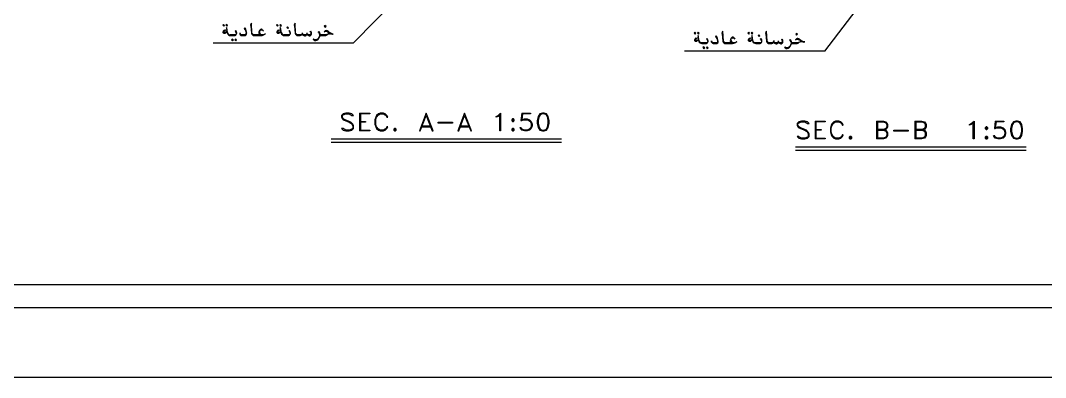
# Model space of a CAD drawing. Header units: millimetres. Extents: x -23396 to 106750, y 116 to 66281.
# Drawn here: x 85925 to 96970, y 33901 to 37752 of the extents above; entities that cross this region are included whole.
import ezdxf

# ---------------------------------------------------------------- set-up
doc = ezdxf.new("R2010")
doc.units = ezdxf.units.MM

# ---------------------------------------------------------------- blocks, each defined once
blk = doc.blocks.new('u14 shaft')
at = {"color": 0}
for p, q in [((-8144.866, -1023.935), (-7006.066, 138.17)), ((-2232.5, -1123.865), (-1343.6, 38.17)), ((-9772.566, -788.965), (-9781.016, -799.515)), ((-9781.016, -799.515), (-9768.316, -812.27)), ((-9764.116, -805.845), (-9776.816, -795.315)), ((-9772.566, -888.465), (-9774.666, -879.985)), ((-9759.866, -801.65), (-9772.566, -788.965)), ((-9768.316, -892.665), (-9772.566, -888.465)), ((-9768.316, -812.27), (-9759.866, -801.65)), ((-9745.066, -894.8), (-9768.316, -892.665)), ((-9766.216, -899.015), (-9747.166, -899.015)), ((-9730.216, -856.7), (-9761.966, -865.185)), ((-9759.866, -865.185), (-9730.216, -856.7)), ((-9747.166, -888.465), (-9759.866, -888.465)), ((-9730.216, -788.965), (-9740.816, -799.515)), ((-9740.816, -799.515), (-9728.116, -812.27)), ((-9723.866, -805.845), (-9736.566, -795.315)), ((-9728.116, -835.55), (-9732.366, -829.15)), ((-9732.366, -829.15), (-9723.866, -901.15)), ((-9719.666, -801.65), (-9730.216, -788.965)), ((-9728.116, -812.27), (-9719.666, -801.65)), ((-9721.766, -888.465), (-9728.116, -835.55)), ((-9620.166, -867.25), (-9626.516, -875.715)), ((-9622.266, -871.515), (-9613.816, -879.985)), ((-9613.816, -879.985), (-9609.566, -892.665)), ((-9503.766, -831.28), (-9512.216, -841.885)), ((-9505.866, -837.615), (-9491.066, -869.38)), ((-9425.416, -780.5), (-9433.916, -795.315)), ((-9433.916, -795.315), (-9427.566, -807.98)), ((-9425.416, -803.785), (-9427.566, -786.83)), ((-9427.566, -807.98), (-9421.216, -901.15)), ((-9421.216, -776.23), (-9425.416, -780.5)), ((-9416.966, -903.285), (-9425.416, -803.785)), ((-9414.866, -901.15), (-9421.216, -776.23)), ((-9097.366, -788.965), (-9107.916, -799.515)), ((-9107.916, -799.515), (-9095.216, -812.27)), ((-9091.016, -805.845), (-9101.566, -795.315)), ((-9099.466, -888.465), (-9099.466, -879.985)), ((-9093.116, -892.665), (-9099.466, -888.465)), ((-9084.666, -801.65), (-9097.366, -788.965)), ((-9095.216, -812.27), (-9084.666, -801.65)), ((-9069.816, -894.8), (-9093.116, -892.665)), ((-9093.116, -899.015), (-9071.966, -899.015)), ((-9057.116, -856.7), (-9086.766, -865.185)), ((-9086.766, -865.185), (-9057.116, -856.7)), ((-9074.066, -888.465), (-9084.666, -888.465)), ((-9057.116, -788.965), (-9065.616, -799.515)), ((-9065.616, -799.515), (-9055.016, -812.27)), ((-9048.666, -805.845), (-9061.366, -795.315)), ((-9055.016, -835.55), (-9059.266, -829.15)), ((-9059.266, -829.15), (-9048.666, -901.15)), ((-9044.416, -801.65), (-9057.116, -788.965)), ((-9055.016, -812.27), (-9044.416, -801.65)), ((-9046.566, -888.465), (-9055.016, -835.55)), ((-8968.216, -818.6), (-8978.816, -829.15)), ((-8978.816, -829.15), (-8966.116, -839.75)), ((-8961.866, -835.55), (-8974.566, -822.8)), ((-8957.666, -831.28), (-8968.216, -818.6)), ((-8966.116, -839.75), (-8957.666, -831.28)), ((-8944.966, -867.25), (-8951.316, -875.715)), ((-8947.066, -871.515), (-8940.716, -879.985)), ((-8940.716, -879.985), (-8934.366, -892.665)), ((-8877.216, -780.5), (-8885.666, -795.315)), ((-8885.666, -795.315), (-8879.316, -807.98)), ((-8877.216, -803.785), (-8879.316, -786.83)), ((-8879.316, -807.98), (-8872.966, -901.15)), ((-8872.966, -776.23), (-8877.216, -780.5)), ((-8868.766, -903.285), (-8877.216, -803.785)), ((-8866.616, -901.15), (-8872.966, -776.23)), ((-8678.266, -875.715), (-8686.716, -884.2)), ((-8578.766, -879.985), (-8585.116, -890.53)), ((-8498.316, -803.785), (-8506.816, -812.27)), ((-8506.816, -812.27), (-8494.116, -824.93)), ((-8489.866, -820.665), (-8502.566, -807.98)), ((-8485.616, -814.33), (-8498.316, -803.785)), ((-8494.116, -824.93), (-8485.616, -814.33)), ((-3860.25, -888.965), (-3868.7, -899.515)), ((-3868.7, -899.515), (-3858.1, -912.27)), ((-3851.75, -905.845), (-3864.45, -895.315)), ((-3847.55, -901.65), (-3860.25, -888.965)), ((-3820, -888.965), (-3828.5, -899.515)), ((-3828.5, -899.515), (-3815.8, -912.27)), ((-3811.55, -905.845), (-3824.25, -895.315)), ((-3807.3, -901.65), (-3820, -888.965)), ((-3515.2, -880.5), (-3521.55, -895.315)), ((-3521.55, -895.315), (-3517.35, -907.98)), ((-3508.85, -876.23), (-3515.2, -880.5)), ((-3513.1, -903.785), (-3515.2, -886.83)), ((-3502.5, -1001.15), (-3508.85, -876.23)), ((-3185, -888.965), (-3195.6, -899.515)), ((-3195.6, -899.515), (-3182.9, -912.27)), ((-3178.65, -905.845), (-3191.35, -895.315)), ((-3174.45, -901.65), (-3185, -888.965)), ((-3144.8, -888.965), (-3155.4, -899.515)), ((-3155.4, -899.515), (-3142.7, -912.27)), ((-3138.45, -905.845), (-3149.05, -895.315)), ((-3132.1, -901.65), (-3144.8, -888.965)), ((-2967, -880.5), (-2973.35, -895.315)), ((-2973.35, -895.315), (-2969.1, -907.98)), ((-2960.65, -876.23), (-2967, -880.5)), ((-2964.9, -903.785), (-2967, -886.83)), ((-2954.3, -1001.15), (-2960.65, -876.23)), ((-8144.866, -1023.935), (-9901.666, -1023.935)), ((-9704.816, -920.165), (-9715.416, -909.615)), ((-9690.016, -924.435), (-9704.816, -920.165)), ((-9677.316, -924.435), (-9690.016, -924.435)), ((-9624.416, -920.165), (-9687.916, -920.165)), ((-9628.616, -924.435), (-9683.666, -924.435)), ((-9683.666, -930.765), (-9670.966, -930.765)), ((-9677.316, -930.765), (-9639.216, -930.765)), ((-9660.366, -973.08), (-9668.866, -981.55)), ((-9668.866, -981.55), (-9658.266, -994.3)), ((-9651.916, -987.9), (-9664.616, -977.35)), ((-9647.666, -983.68), (-9660.366, -973.08)), ((-9658.266, -994.3), (-9647.666, -983.68)), ((-9622.266, -922.3), (-9628.616, -924.435)), ((-9620.166, -973.08), (-9628.616, -981.55)), ((-9628.616, -981.55), (-9615.916, -994.3)), ((-9611.716, -987.9), (-9624.416, -977.35)), ((-9607.466, -983.68), (-9620.166, -973.08)), ((-9615.916, -994.3), (-9607.466, -983.68)), ((-9499.516, -920.165), (-9550.316, -920.165)), ((-9503.766, -924.435), (-9541.866, -924.435)), ((-9541.866, -930.765), (-9507.966, -930.765)), ((-9315.366, -920.165), (-9391.566, -920.165)), ((-9292.066, -924.435), (-9385.216, -924.435)), ((-9385.216, -930.765), (-9372.516, -930.765)), ((-9378.866, -930.765), (-9302.666, -930.765)), ((-9029.616, -920.165), (-9040.216, -909.615)), ((-9014.816, -924.435), (-9029.616, -920.165)), ((-8949.166, -920.165), (-9014.816, -920.165)), ((-9002.116, -924.435), (-9014.816, -924.435)), ((-8955.516, -924.435), (-9008.466, -924.435)), ((-9008.466, -930.765), (-8995.766, -930.765)), ((-9002.116, -930.765), (-8964.016, -930.765)), ((-8947.066, -922.3), (-8955.516, -924.435)), ((-8798.916, -920.165), (-8843.366, -920.165)), ((-8803.116, -924.435), (-8837.016, -924.435)), ((-8837.016, -930.765), (-8824.316, -930.765)), ((-8830.666, -930.765), (-8809.466, -930.765)), ((-8508.916, -920.165), (-8561.816, -920.165)), ((-8498.316, -924.435), (-8555.466, -924.435)), ((-8549.116, -930.765), (-8511.016, -930.765)), ((-8434.816, -903.285), (-8498.316, -924.435)), ((-8400.966, -911.68), (-8426.366, -905.35)), ((-8403.066, -918.1), (-8394.616, -907.48)), ((-3860.25, -988.465), (-3862.35, -979.985)), ((-3856, -992.665), (-3860.25, -988.465)), ((-3858.1, -912.27), (-3847.55, -901.65)), ((-3832.7, -994.8), (-3856, -992.665)), ((-3856, -999.015), (-3834.85, -999.015)), ((-3820, -956.7), (-3849.65, -965.185)), ((-3849.65, -965.185), (-3820, -956.7)), ((-3836.95, -988.465), (-3847.55, -988.465)), ((-3815.8, -935.55), (-3822.15, -929.15)), ((-3822.15, -929.15), (-3811.55, -1001.15)), ((-3815.8, -912.27), (-3807.3, -901.65)), ((-3809.45, -988.465), (-3815.8, -935.55)), ((-3792.5, -1020.165), (-3803.1, -1009.615)), ((-3777.7, -1024.435), (-3792.5, -1020.165)), ((-3712.05, -1020.165), (-3777.7, -1020.165)), ((-3765, -1024.435), (-3777.7, -1024.435)), ((-3716.3, -1024.435), (-3771.35, -1024.435)), ((-3709.95, -1022.3), (-3716.3, -1024.435)), ((-3707.85, -967.25), (-3714.2, -975.715)), ((-3709.95, -971.515), (-3703.6, -979.985)), ((-3703.6, -979.985), (-3697.25, -992.665)), ((-3589.3, -1020.165), (-3638, -1020.165)), ((-3591.4, -1024.435), (-3629.5, -1024.435)), ((-3591.4, -931.28), (-3599.9, -941.885)), ((-3595.65, -937.615), (-3578.7, -969.38)), ((-3517.35, -907.98), (-3508.85, -1001.15)), ((-3506.75, -1003.285), (-3513.1, -903.785)), ((-3403.05, -1020.165), (-3479.25, -1020.165)), ((-3379.75, -1024.435), (-3472.9, -1024.435)), ((-3187.15, -988.465), (-3187.15, -979.985)), ((-3182.9, -992.665), (-3187.15, -988.465)), ((-3182.9, -912.27), (-3174.45, -901.65)), ((-3157.5, -994.8), (-3182.9, -992.665)), ((-3180.8, -999.015), (-3159.6, -999.015)), ((-3144.8, -956.7), (-3176.55, -965.185)), ((-3174.45, -965.185), (-3144.8, -956.7)), ((-3161.75, -988.465), (-3174.45, -988.465)), ((-3142.7, -935.55), (-3146.9, -929.15)), ((-3146.9, -929.15), (-3138.45, -1001.15)), ((-3142.7, -912.27), (-3132.1, -901.65)), ((-3134.2, -988.465), (-3142.7, -935.55)), ((-3119.4, -1020.165), (-3130, -1009.615)), ((-3104.6, -1024.435), (-3119.4, -1020.165)), ((-3089.75, -1024.435), (-3104.6, -1024.435)), ((-3038.95, -1020.165), (-3102.45, -1020.165)), ((-3043.2, -1024.435), (-3096.1, -1024.435)), ((-3058, -918.6), (-3066.5, -929.15)), ((-3066.5, -929.15), (-3053.8, -939.75)), ((-3049.55, -935.55), (-3062.25, -922.8)), ((-3045.3, -931.28), (-3058, -918.6)), ((-3053.8, -939.75), (-3045.3, -931.28)), ((-3034.75, -1022.3), (-3043.2, -1024.435)), ((-3032.6, -967.25), (-3041.1, -975.715)), ((-3034.75, -971.515), (-3028.4, -979.985)), ((-3028.4, -979.985), (-3024.15, -992.665)), ((-2969.1, -907.98), (-2960.65, -1001.15)), ((-2958.55, -1003.285), (-2964.9, -903.785)), ((-2888.7, -1020.165), (-2931, -1020.165)), ((-2890.8, -1024.435), (-2924.65, -1024.435)), ((-2765.9, -975.715), (-2774.4, -984.2)), ((-2666.45, -979.985), (-2672.8, -990.53)), ((-2596.6, -1020.165), (-2649.5, -1020.165)), ((-2586, -1024.435), (-2645.25, -1024.435)), ((-2586, -903.785), (-2594.45, -912.27)), ((-2594.45, -912.27), (-2583.9, -924.93)), ((-2577.55, -920.665), (-2590.25, -907.98)), ((-2573.3, -914.33), (-2586, -903.785)), ((-2522.5, -1003.285), (-2586, -1024.435)), ((-2583.9, -924.93), (-2573.3, -914.33)), ((-2488.65, -1011.68), (-2514.05, -1005.35)), ((-2490.75, -1018.1), (-2484.4, -1007.48)), ((-2232.5, -1123.935), (-3989.35, -1123.935)), ((-3771.35, -1030.765), (-3758.65, -1030.765)), ((-3765, -1030.765), (-3726.9, -1030.765)), ((-3748.05, -1073.08), (-3758.65, -1081.55)), ((-3758.65, -1081.55), (-3745.95, -1094.3)), ((-3741.7, -1087.9), (-3752.3, -1077.35)), ((-3735.35, -1083.68), (-3748.05, -1073.08)), ((-3745.95, -1094.3), (-3735.35, -1083.68)), ((-3707.85, -1073.08), (-3716.3, -1081.55)), ((-3716.3, -1081.55), (-3705.7, -1094.3)), ((-3699.35, -1087.9), (-3712.05, -1077.35)), ((-3695.15, -1083.68), (-3707.85, -1073.08)), ((-3705.7, -1094.3), (-3695.15, -1083.68)), ((-3629.5, -1030.765), (-3595.65, -1030.765)), ((-3472.9, -1030.765), (-3462.3, -1030.765)), ((-3466.55, -1030.765), (-3390.35, -1030.765)), ((-3096.1, -1030.765), (-3085.55, -1030.765)), ((-3089.75, -1030.765), (-3051.65, -1030.765)), ((-2924.65, -1030.765), (-2914.1, -1030.765)), ((-2918.3, -1030.765), (-2897.15, -1030.765)), ((-2638.9, -1030.765), (-2598.7, -1030.765)), ((-8269.716, -1912.9), (-8290.916, -1934.05)), ((-8280.316, -1934.05), (-8269.716, -1923.52)), ((-8235.866, -1902.28), (-8269.716, -1912.9)), ((-8269.716, -1923.52), (-8235.866, -1912.9)), ((-8193.516, -1902.28), (-8235.866, -1902.28)), ((-8235.866, -1912.9), (-8193.516, -1912.9)), ((-8161.766, -1912.9), (-8193.516, -1902.28)), ((-8193.516, -1912.9), (-8172.366, -1923.52)), ((-8172.366, -1923.52), (-8161.766, -1934.05)), ((-8140.616, -1934.05), (-8161.766, -1912.9)), ((-8064.416, -1902.28), (-8064.416, -2126.7)), ((-8064.416, -1902.28), (-7937.416, -1902.28)), ((-8053.816, -1912.9), (-8053.816, -2116.1)), ((-7937.416, -1912.9), (-8053.816, -1912.9)), ((-7937.416, -1902.28), (-7937.416, -1912.9)), ((-7829.466, -1912.9), (-7850.616, -1934.05)), ((-7850.616, -1955.195), (-7829.466, -1923.52)), ((-7808.316, -1902.28), (-7829.466, -1912.9)), ((-7829.466, -1923.52), (-7808.316, -1912.9)), ((-7765.966, -1902.28), (-7808.316, -1902.28)), ((-7808.316, -1912.9), (-7765.966, -1912.9)), ((-7744.816, -1912.9), (-7765.966, -1902.28)), ((-7765.966, -1912.9), (-7744.816, -1923.52)), ((-7721.516, -1934.05), (-7744.816, -1912.9)), ((-7744.816, -1923.52), (-7732.116, -1934.05)), ((-7230.466, -1902.28), (-7315.116, -2126.7)), ((-7143.666, -2126.7), (-7230.466, -1902.28)), ((-6747.866, -1902.28), (-6832.516, -2126.7)), ((-6661.066, -2126.7), (-6747.866, -1902.28)), ((-6328.766, -1934.05), (-6297.016, -1902.28)), ((-6307.566, -1923.52), (-6328.766, -1944.665)), ((-6307.566, -2126.7), (-6307.566, -1923.52)), ((-6297.016, -1902.28), (-6297.016, -2126.7)), ((-6030.316, -1902.28), (-6040.866, -1997.585)), ((-6030.316, -1902.28), (-5922.366, -1902.28)), ((-6019.716, -1912.9), (-6030.316, -1986.965)), ((-5922.366, -1912.9), (-6019.716, -1912.9)), ((-5922.366, -1902.28), (-5922.366, -1912.9)), ((-5803.816, -1912.9), (-5824.966, -1944.665)), ((-5793.216, -1912.9), (-5814.416, -1944.665)), ((-5772.066, -1902.28), (-5803.816, -1912.9)), ((-5772.066, -1912.9), (-5803.816, -1923.52)), ((-5750.916, -1902.28), (-5772.066, -1902.28)), ((-5750.916, -1912.9), (-5772.066, -1912.9)), ((-5719.166, -1912.9), (-5750.916, -1902.28)), ((-5719.166, -1923.52), (-5750.916, -1912.9)), ((-5708.566, -1944.665), (-5729.716, -1912.9)), ((-5697.966, -1944.665), (-5719.166, -1912.9)), ((-8290.916, -1934.05), (-8290.916, -1955.195)), ((-8290.916, -1955.195), (-8280.316, -1976.435)), ((-8280.316, -1955.195), (-8280.316, -1934.05)), ((-8269.716, -1976.435), (-8280.316, -1955.195)), ((-8280.316, -1976.435), (-8269.716, -1986.965)), ((-8246.466, -1986.965), (-8269.716, -1976.435)), ((-8269.716, -1986.965), (-8246.466, -1997.585)), ((-8193.516, -2008.115), (-8246.466, -1986.965)), ((-8246.466, -1997.585), (-8193.516, -2018.73)), ((-8172.366, -2018.73), (-8193.516, -2008.115)), ((-8193.516, -2018.73), (-8172.366, -2029.35)), ((-8151.216, -2042.015), (-8172.366, -2018.73)), ((-8172.366, -2029.35), (-8161.766, -2042.015)), ((-8161.766, -1934.05), (-8140.616, -1934.05)), ((-8161.766, -2042.015), (-8151.216, -2063.18)), ((-8140.616, -2063.18), (-8151.216, -2042.015)), ((-8053.816, -2008.115), (-7990.316, -2008.115)), ((-7990.316, -2018.73), (-8053.816, -2018.73)), ((-7990.316, -2008.115), (-7990.316, -2018.73)), ((-7861.216, -1955.195), (-7871.816, -1986.965)), ((-7871.816, -1986.965), (-7871.816, -2042.015)), ((-7871.816, -2042.015), (-7861.216, -2073.785)), ((-7850.616, -1934.05), (-7861.216, -1955.195)), ((-7861.216, -1986.965), (-7850.616, -1955.195)), ((-7861.216, -2042.015), (-7861.216, -1986.965)), ((-7850.616, -2073.785), (-7861.216, -2042.015)), ((-7732.116, -1934.05), (-7721.516, -1955.195)), ((-7710.916, -1955.195), (-7721.516, -1934.05)), ((-7721.516, -1955.195), (-7710.916, -1955.195)), ((-7304.516, -2126.7), (-7230.466, -1934.05)), ((-7230.466, -1934.05), (-7154.266, -2126.7)), ((-7080.166, -2029.35), (-7080.166, -2018.73)), ((-7080.166, -2018.73), (-6898.116, -2018.73)), ((-6898.116, -2029.35), (-7080.166, -2029.35)), ((-6898.116, -2018.73), (-6898.116, -2029.35)), ((-6821.916, -2126.7), (-6747.866, -1934.05)), ((-6747.866, -1934.05), (-6671.666, -2126.7)), ((-6349.916, -1944.665), (-6328.766, -1934.05)), ((-6328.766, -1944.665), (-6349.916, -1955.195)), ((-6349.916, -1955.195), (-6349.916, -1944.665)), ((-6146.716, -1976.435), (-6157.316, -1986.965)), ((-6157.316, -1986.965), (-6157.316, -1997.585)), ((-6157.316, -1997.585), (-6146.716, -2008.115)), ((-6136.116, -1976.435), (-6146.716, -1976.435)), ((-6146.716, -1986.965), (-6146.716, -1997.585)), ((-6136.116, -1986.965), (-6146.716, -1986.965)), ((-6146.716, -1997.585), (-6136.116, -1997.585)), ((-6146.716, -2008.115), (-6136.116, -2008.115)), ((-6125.566, -1986.965), (-6136.116, -1976.435)), ((-6136.116, -1997.585), (-6136.116, -1986.965)), ((-6136.116, -2008.115), (-6125.566, -1997.585)), ((-6125.566, -1997.585), (-6125.566, -1986.965)), ((-6040.866, -1997.585), (-6030.316, -1997.585)), ((-6030.316, -1986.965), (-5996.416, -1976.435)), ((-6030.316, -1997.585), (-6009.116, -1986.965)), ((-6009.116, -1986.965), (-5964.666, -1986.965)), ((-5996.416, -1976.435), (-5964.666, -1976.435)), ((-5964.666, -1976.435), (-5932.916, -1986.965)), ((-5964.666, -1986.965), (-5932.916, -1997.585)), ((-5954.116, -1986.965), (-5922.366, -2008.115)), ((-5932.916, -1986.965), (-5911.766, -2008.115)), ((-5932.916, -1997.585), (-5911.766, -2029.35)), ((-5922.366, -2008.115), (-5911.766, -2042.015)), ((-5911.766, -2008.115), (-5901.166, -2042.015)), ((-5911.766, -2042.015), (-5911.766, -2063.18)), ((-5901.166, -2042.015), (-5901.166, -2063.18)), ((-5824.966, -1944.665), (-5837.666, -1997.585)), ((-5837.666, -1997.585), (-5837.666, -2029.35)), ((-5837.666, -2029.35), (-5824.966, -2084.33)), ((-5814.416, -1944.665), (-5824.966, -1997.585)), ((-5824.966, -1997.585), (-5824.966, -2029.35)), ((-5824.966, -2029.35), (-5814.416, -2084.33)), ((-5697.966, -1997.585), (-5708.566, -1944.665)), ((-5708.566, -2084.33), (-5697.966, -2029.35)), ((-5687.416, -1997.585), (-5697.966, -1944.665)), ((-5697.966, -2029.35), (-5697.966, -1997.585)), ((-5697.966, -2084.33), (-5687.416, -2029.35)), ((-5687.416, -2029.35), (-5687.416, -1997.585)), ((-2556.792, -2012.9), (-2577.942, -2034.05)), ((-2577.942, -2034.05), (-2577.942, -2055.195)), ((-2577.942, -2055.195), (-2567.392, -2076.435)), ((-2567.392, -2034.05), (-2556.792, -2023.52)), ((-2567.392, -2055.195), (-2567.392, -2034.05)), ((-2556.792, -2076.435), (-2567.392, -2055.195)), ((-2525.042, -2002.28), (-2556.792, -2012.9)), ((-2556.792, -2023.52), (-2525.042, -2012.9)), ((-2482.692, -2002.28), (-2525.042, -2002.28)), ((-2525.042, -2012.9), (-2482.692, -2012.9)), ((-2448.842, -2012.9), (-2482.692, -2002.28)), ((-2482.692, -2012.9), (-2459.442, -2023.52)), ((-2459.442, -2023.52), (-2448.842, -2034.05)), ((-2427.692, -2034.05), (-2448.842, -2012.9)), ((-2448.842, -2034.05), (-2427.692, -2034.05)), ((-2353.592, -2002.28), (-2353.592, -2226.7)), ((-2353.592, -2002.28), (-2224.492, -2002.28)), ((-2342.992, -2012.9), (-2342.992, -2216.1)), ((-2224.492, -2012.9), (-2342.992, -2012.9)), ((-2224.492, -2002.28), (-2224.492, -2012.9)), ((-2150.392, -2055.195), (-2160.992, -2086.965)), ((-2139.792, -2034.05), (-2150.392, -2055.195)), ((-2150.392, -2086.965), (-2139.792, -2055.195)), ((-2116.542, -2012.9), (-2139.792, -2034.05)), ((-2139.792, -2055.195), (-2116.542, -2023.52)), ((-2095.342, -2002.28), (-2116.542, -2012.9)), ((-2116.542, -2023.52), (-2095.342, -2012.9)), ((-2053.042, -2002.28), (-2095.342, -2002.28)), ((-2095.342, -2012.9), (-2053.042, -2012.9)), ((-2031.842, -2012.9), (-2053.042, -2002.28)), ((-2053.042, -2012.9), (-2031.842, -2023.52)), ((-2010.692, -2034.05), (-2031.842, -2012.9)), ((-2031.842, -2023.52), (-2021.292, -2034.05)), ((-2021.292, -2034.05), (-2010.692, -2055.195)), ((-2000.092, -2055.195), (-2010.692, -2034.05)), ((-2010.692, -2055.195), (-2000.092, -2055.195)), ((-1580.992, -2002.35), (-1496.342, -2002.35)), ((-1580.842, -2002.28), (-1580.842, -2226.7)), ((-1570.592, -2012.9), (-1570.592, -2216.1)), ((-1570.442, -2012.9), (-1496.542, -2012.9)), ((-1496.542, -2012.9), (-1464.792, -2023.52)), ((-1496.342, -2002.35), (-1464.592, -2012.9)), ((-1464.792, -2023.52), (-1454.192, -2044.665)), ((-1464.592, -2012.9), (-1454.192, -2023.52)), ((-1454.192, -2023.52), (-1443.442, -2044.665)), ((-1454.192, -2044.665), (-1454.192, -2076.435)), ((-1443.442, -2044.665), (-1443.442, -2076.435)), ((-1100.542, -2002.28), (-1100.542, -2226.7)), ((-1100.342, -2002.28), (-1013.592, -2002.28)), ((-1089.792, -2012.9), (-1089.792, -2216.1)), ((-1089.792, -2012.9), (-1013.742, -2012.9)), ((-1013.742, -2012.9), (-981.992, -2023.445)), ((-1013.592, -2002.28), (-981.842, -2012.9)), ((-981.992, -2023.445), (-971.392, -2044.665)), ((-981.842, -2012.9), (-971.392, -2023.52)), ((-971.392, -2023.52), (-960.642, -2044.665)), ((-971.392, -2044.665), (-971.392, -2076.365)), ((-960.642, -2044.665), (-960.642, -2076.435)), ((-414.892, -2044.665), (-393.742, -2034.05)), ((-393.742, -2044.665), (-414.892, -2055.265)), ((-414.892, -2055.265), (-414.892, -2044.665)), ((-393.742, -2034.05), (-359.892, -2002.28)), ((-370.292, -2023.52), (-393.742, -2044.665)), ((-370.292, -2226.7), (-370.292, -2023.52)), ((-359.892, -2002.28), (-359.892, -2226.7)), ((-92.992, -2002.28), (-103.592, -2097.585)), ((-92.992, -2002.28), (14.958, -2002.28)), ((-82.392, -2012.9), (-92.992, -2086.965)), ((14.958, -2012.9), (-82.392, -2012.9)), ((14.958, -2002.28), (14.958, -2012.9)), ((110.208, -2044.665), (99.608, -2097.585)), ((133.508, -2012.9), (110.208, -2044.665)), ((120.958, -2044.665), (110.208, -2097.585)), ((144.258, -2012.9), (120.958, -2044.665)), ((165.258, -2002.28), (133.508, -2012.9)), ((165.058, -2012.9), (133.508, -2023.52)), ((186.408, -2012.9), (165.058, -2012.9)), ((186.558, -2002.28), (165.258, -2002.28)), ((217.958, -2023.52), (186.408, -2012.9)), ((218.308, -2012.9), (186.558, -2002.28)), ((228.908, -2044.665), (207.558, -2012.9)), ((239.508, -2044.665), (218.308, -2012.9)), ((239.308, -2097.585), (228.908, -2044.665)), ((250.058, -2097.585), (239.508, -2044.665)), ((-8290.916, -2094.93), (-8269.716, -2116.1)), ((-8269.716, -2094.93), (-8290.916, -2094.93)), ((-8257.016, -2105.55), (-8269.716, -2094.93)), ((-8269.716, -2116.1), (-8235.866, -2126.7)), ((-8235.866, -2116.1), (-8257.016, -2105.55)), ((-8193.516, -2116.1), (-8235.866, -2116.1)), ((-8235.866, -2126.7), (-8193.516, -2126.7)), ((-8161.766, -2105.55), (-8193.516, -2116.1)), ((-8193.516, -2126.7), (-8161.766, -2116.1)), ((-8161.766, -2116.1), (-8140.616, -2094.93)), ((-8151.216, -2094.93), (-8161.766, -2105.55)), ((-8151.216, -2063.18), (-8151.216, -2094.93)), ((-8140.616, -2094.93), (-8140.616, -2063.18)), ((-7937.416, -2126.7), (-8064.416, -2126.7)), ((-8053.816, -2116.1), (-7937.416, -2116.1)), ((-7937.416, -2116.1), (-7937.416, -2126.7)), ((-7861.216, -2073.785), (-7850.616, -2094.93)), ((-7829.466, -2105.55), (-7850.616, -2073.785)), ((-7850.616, -2094.93), (-7829.466, -2116.1)), ((-7808.316, -2116.1), (-7829.466, -2105.55)), ((-7829.466, -2116.1), (-7808.316, -2126.7)), ((-7765.966, -2116.1), (-7808.316, -2116.1)), ((-7808.316, -2126.7), (-7765.966, -2126.7)), ((-7744.816, -2105.55), (-7765.966, -2116.1)), ((-7765.966, -2126.7), (-7744.816, -2116.1)), ((-7732.116, -2094.93), (-7744.816, -2105.55)), ((-7744.816, -2116.1), (-7721.516, -2094.93)), ((-7721.516, -2073.785), (-7732.116, -2094.93)), ((-7710.916, -2073.785), (-7721.516, -2073.785)), ((-7721.516, -2094.93), (-7710.916, -2073.785)), ((-7626.266, -2094.93), (-7636.866, -2105.55)), ((-7636.866, -2105.55), (-7636.866, -2116.1)), ((-7636.866, -2116.1), (-7626.266, -2126.7)), ((-7615.666, -2094.93), (-7626.266, -2094.93)), ((-7626.266, -2105.55), (-7626.266, -2116.1)), ((-7615.666, -2105.55), (-7626.266, -2105.55)), ((-7626.266, -2116.1), (-7615.666, -2116.1)), ((-7626.266, -2126.7), (-7615.666, -2126.7)), ((-7605.116, -2105.55), (-7615.666, -2094.93)), ((-7615.666, -2116.1), (-7615.666, -2105.55)), ((-7615.666, -2126.7), (-7605.116, -2116.1)), ((-7605.116, -2116.1), (-7605.116, -2105.55)), ((-7315.116, -2126.7), (-7304.516, -2126.7)), ((-7293.966, -2073.785), (-7164.816, -2073.785)), ((-7283.366, -2063.18), (-7175.416, -2063.18)), ((-7154.266, -2126.7), (-7143.666, -2126.7)), ((-6832.516, -2126.7), (-6821.916, -2126.7)), ((-6811.366, -2073.785), (-6682.216, -2073.785)), ((-6800.766, -2063.18), (-6692.816, -2063.18)), ((-6671.666, -2126.7), (-6661.066, -2126.7)), ((-6297.016, -2126.7), (-6307.566, -2126.7)), ((-6146.716, -2094.93), (-6157.316, -2105.55)), ((-6157.316, -2105.55), (-6157.316, -2116.1)), ((-6157.316, -2116.1), (-6146.716, -2126.7)), ((-6136.116, -2094.93), (-6146.716, -2094.93)), ((-6146.716, -2105.55), (-6146.716, -2116.1)), ((-6136.116, -2105.55), (-6146.716, -2105.55)), ((-6146.716, -2116.1), (-6136.116, -2116.1)), ((-6146.716, -2126.7), (-6136.116, -2126.7)), ((-6125.566, -2105.55), (-6136.116, -2094.93)), ((-6136.116, -2116.1), (-6136.116, -2105.55)), ((-6136.116, -2126.7), (-6125.566, -2116.1)), ((-6125.566, -2116.1), (-6125.566, -2105.55)), ((-6040.866, -2105.55), (-6051.466, -2084.33)), ((-6051.466, -2084.33), (-6040.866, -2084.33)), ((-6030.316, -2105.55), (-6040.866, -2084.33)), ((-6009.116, -2116.1), (-6040.866, -2094.93)), ((-6030.316, -2116.1), (-6040.866, -2105.55)), ((-5996.416, -2116.1), (-6030.316, -2105.55)), ((-5996.416, -2126.7), (-6030.316, -2116.1)), ((-5964.666, -2116.1), (-5996.416, -2116.1)), ((-5964.666, -2126.7), (-5996.416, -2126.7)), ((-5932.916, -2105.55), (-5964.666, -2116.1)), ((-5932.916, -2116.1), (-5964.666, -2126.7)), ((-5922.366, -2094.93), (-5954.116, -2116.1)), ((-5911.766, -2073.785), (-5932.916, -2105.55)), ((-5911.766, -2094.93), (-5932.916, -2116.1)), ((-5911.766, -2063.18), (-5922.366, -2094.93)), ((-5901.166, -2063.18), (-5911.766, -2094.93)), ((-5824.966, -2084.33), (-5803.816, -2116.1)), ((-5814.416, -2084.33), (-5793.216, -2116.1)), ((-5803.816, -2105.55), (-5772.066, -2116.1)), ((-5803.816, -2116.1), (-5772.066, -2126.7)), ((-5772.066, -2116.1), (-5750.916, -2116.1)), ((-5772.066, -2126.7), (-5750.916, -2126.7)), ((-5750.916, -2116.1), (-5719.166, -2105.55)), ((-5750.916, -2126.7), (-5719.166, -2116.1)), ((-5729.716, -2116.1), (-5708.566, -2084.33)), ((-5719.166, -2116.1), (-5697.966, -2084.33)), ((-2567.392, -2076.435), (-2556.792, -2086.965)), ((-2535.642, -2086.965), (-2556.792, -2076.435)), ((-2556.792, -2086.965), (-2535.642, -2097.585)), ((-2482.692, -2108.115), (-2535.642, -2086.965)), ((-2535.642, -2097.585), (-2482.692, -2118.73)), ((-2459.442, -2118.73), (-2482.692, -2108.115)), ((-2482.692, -2118.73), (-2459.442, -2129.35)), ((-2438.242, -2142.015), (-2459.442, -2118.73)), ((-2459.442, -2129.35), (-2448.842, -2142.015)), ((-2448.842, -2142.015), (-2438.242, -2163.18)), ((-2427.692, -2163.18), (-2438.242, -2142.015)), ((-2438.242, -2163.18), (-2438.242, -2194.93)), ((-2427.692, -2194.93), (-2427.692, -2163.18)), ((-2342.992, -2108.115), (-2277.392, -2108.115)), ((-2277.392, -2118.73), (-2342.992, -2118.73)), ((-2277.392, -2108.115), (-2277.392, -2118.73)), ((-2160.992, -2086.965), (-2160.992, -2142.015)), ((-2160.992, -2142.015), (-2150.392, -2173.785)), ((-2150.392, -2142.015), (-2150.392, -2086.965)), ((-2139.792, -2173.785), (-2150.392, -2142.015)), ((-2150.392, -2173.785), (-2139.792, -2194.93)), ((-2116.542, -2205.55), (-2139.792, -2173.785)), ((-2010.692, -2173.785), (-2021.292, -2194.93)), ((-2000.092, -2173.785), (-2010.692, -2173.785)), ((-2010.692, -2194.93), (-2000.092, -2173.785)), ((-1496.542, -2108.185), (-1570.442, -2108.185)), ((-1570.442, -2118.73), (-1496.542, -2118.73)), ((-1464.792, -2097.585), (-1496.542, -2108.185)), ((-1496.542, -2118.73), (-1464.792, -2129.35)), ((-1464.592, -2108.115), (-1496.342, -2118.73)), ((-1496.342, -2108.115), (-1464.592, -2118.73)), ((-1454.192, -2076.435), (-1464.792, -2097.585)), ((-1464.792, -2129.35), (-1454.192, -2152.635)), ((-1454.192, -2184.33), (-1464.792, -2205.55)), ((-1454.192, -2097.585), (-1464.592, -2108.115)), ((-1464.592, -2118.73), (-1454.192, -2129.35)), ((-1443.442, -2076.435), (-1454.192, -2097.585)), ((-1454.192, -2129.35), (-1443.442, -2152.635)), ((-1454.192, -2152.635), (-1454.192, -2184.33)), ((-1443.442, -2184.33), (-1454.192, -2205.55)), ((-1443.442, -2152.635), (-1443.442, -2184.33)), ((-1367.392, -2129.35), (-1367.392, -2118.73)), ((-1367.392, -2118.73), (-1185.192, -2118.73)), ((-1185.192, -2129.35), (-1367.392, -2129.35)), ((-1185.192, -2118.73), (-1185.192, -2129.35)), ((-1013.742, -2108.115), (-1089.792, -2108.115)), ((-1089.792, -2118.73), (-1013.742, -2118.73)), ((-981.992, -2097.585), (-1013.742, -2108.115)), ((-1013.742, -2118.73), (-981.992, -2129.28)), ((-981.842, -2108.115), (-1013.592, -2118.73)), ((-1013.592, -2108.115), (-981.842, -2118.73)), ((-971.392, -2076.365), (-981.992, -2097.585)), ((-981.992, -2129.28), (-971.392, -2152.565)), ((-971.392, -2184.33), (-981.992, -2205.48)), ((-971.392, -2097.585), (-981.842, -2108.115)), ((-981.842, -2118.73), (-971.392, -2129.35)), ((-960.642, -2076.435), (-971.392, -2097.585)), ((-971.392, -2129.35), (-960.642, -2152.565)), ((-971.392, -2152.565), (-971.392, -2184.33)), ((-960.642, -2184.33), (-971.392, -2205.48)), ((-960.642, -2152.565), (-960.642, -2184.33)), ((-209.242, -2076.435), (-222.092, -2086.965)), ((-222.092, -2086.965), (-222.092, -2097.585)), ((-222.092, -2097.585), (-209.242, -2108.115)), ((-209.392, -2086.965), (-209.392, -2097.585)), ((-198.842, -2086.965), (-209.392, -2086.965)), ((-209.392, -2097.585), (-198.842, -2097.585)), ((-198.642, -2076.435), (-209.242, -2076.435)), ((-209.242, -2108.115), (-198.642, -2108.115)), ((-198.842, -2097.585), (-198.842, -2086.965)), ((-188.242, -2086.965), (-198.642, -2076.435)), ((-198.642, -2108.115), (-188.242, -2097.585)), ((-188.242, -2097.585), (-188.242, -2086.965)), ((-103.592, -2205.55), (-114.342, -2184.33)), ((-114.342, -2184.33), (-103.592, -2184.33)), ((-103.592, -2097.585), (-93.192, -2097.585)), ((-93.192, -2205.55), (-103.592, -2184.4)), ((-93.192, -2097.585), (-71.842, -2086.965)), ((-92.992, -2086.965), (-61.242, -2076.435)), ((-71.842, -2086.965), (-27.542, -2086.965)), ((-61.242, -2076.435), (-27.392, -2076.435)), ((-27.542, -2086.965), (4.208, -2097.585)), ((-27.392, -2076.435), (4.358, -2086.965)), ((-16.992, -2086.965), (14.758, -2108.115)), ((4.208, -2097.585), (25.558, -2129.35)), ((25.558, -2173.785), (4.208, -2205.55)), ((4.358, -2086.965), (25.558, -2108.185)), ((14.758, -2108.115), (25.558, -2142.015)), ((25.558, -2163.18), (14.758, -2194.93)), ((25.558, -2108.185), (36.108, -2142.015)), ((25.558, -2142.015), (25.558, -2163.18)), ((36.108, -2163.18), (25.558, -2194.93)), ((36.108, -2142.015), (36.108, -2163.18)), ((99.608, -2097.585), (99.608, -2129.35)), ((99.608, -2129.35), (110.208, -2184.33)), ((110.208, -2097.585), (110.208, -2129.35)), ((110.208, -2129.35), (120.958, -2184.33)), ((110.208, -2184.33), (133.508, -2216.1)), ((120.958, -2184.33), (144.258, -2216.1)), ((207.558, -2216.1), (228.908, -2184.33)), ((218.308, -2216.1), (239.508, -2184.33)), ((228.908, -2184.33), (239.308, -2129.35)), ((239.308, -2129.35), (239.308, -2097.585)), ((239.508, -2184.33), (250.058, -2129.35)), ((250.058, -2129.35), (250.058, -2097.585)), ((-8420.016, -2226.2), (-5530.766, -2226.2)), ((-8420.016, -2266.365), (-5532.866, -2266.365)), ((-2577.942, -2194.93), (-2556.792, -2216.1)), ((-2556.792, -2194.93), (-2577.942, -2194.93)), ((-2546.192, -2205.55), (-2556.792, -2194.93)), ((-2556.792, -2216.1), (-2525.042, -2226.7)), ((-2525.042, -2216.1), (-2546.192, -2205.55)), ((-2482.692, -2216.1), (-2525.042, -2216.1)), ((-2525.042, -2226.7), (-2482.692, -2226.7)), ((-2448.842, -2205.55), (-2482.692, -2216.1)), ((-2482.692, -2226.7), (-2448.842, -2216.1)), ((-2448.842, -2216.1), (-2427.692, -2194.93)), ((-2438.242, -2194.93), (-2448.842, -2205.55)), ((-2224.492, -2226.7), (-2353.592, -2226.7)), ((-2342.992, -2216.1), (-2224.492, -2216.1)), ((-2224.492, -2216.1), (-2224.492, -2226.7)), ((-2139.792, -2194.93), (-2116.542, -2216.1)), ((-2095.342, -2216.1), (-2116.542, -2205.55)), ((-2116.542, -2216.1), (-2095.342, -2226.7)), ((-2053.042, -2216.1), (-2095.342, -2216.1)), ((-2095.342, -2226.7), (-2053.042, -2226.7)), ((-2031.842, -2205.55), (-2053.042, -2216.1)), ((-2053.042, -2226.7), (-2031.842, -2216.1)), ((-2021.292, -2194.93), (-2031.842, -2205.55)), ((-2031.842, -2216.1), (-2010.692, -2194.93)), ((-1913.342, -2194.93), (-1923.892, -2205.55)), ((-1923.892, -2205.55), (-1923.892, -2216.1)), ((-1923.892, -2216.1), (-1913.342, -2226.7)), ((-1902.742, -2194.93), (-1913.342, -2194.93)), ((-1913.342, -2205.55), (-1913.342, -2216.1)), ((-1902.742, -2205.55), (-1913.342, -2205.55)), ((-1913.342, -2216.1), (-1902.742, -2216.1)), ((-1913.342, -2226.7), (-1902.742, -2226.7)), ((-1892.142, -2205.55), (-1902.742, -2194.93)), ((-1902.742, -2216.1), (-1902.742, -2205.55)), ((-1902.742, -2226.7), (-1892.142, -2216.1)), ((-1892.142, -2216.1), (-1892.142, -2205.55)), ((-1496.342, -2226.7), (-1580.992, -2226.7)), ((-1496.542, -2216.1), (-1570.442, -2216.1)), ((-1464.792, -2205.55), (-1496.542, -2216.1)), ((-1464.592, -2216.1), (-1496.342, -2226.7)), ((-1454.192, -2205.55), (-1464.592, -2216.1)), ((-1013.592, -2226.63), (-1100.342, -2226.63)), ((-1013.742, -2216.1), (-1089.792, -2216.1)), ((-981.992, -2205.48), (-1013.742, -2216.1)), ((-981.842, -2216.1), (-1013.592, -2226.63)), ((-971.392, -2205.48), (-981.842, -2216.1)), ((-359.892, -2226.7), (-370.292, -2226.7)), ((-209.242, -2194.93), (-222.092, -2205.48)), ((-222.092, -2205.48), (-222.092, -2216.1)), ((-222.092, -2216.1), (-209.242, -2226.7)), ((-209.392, -2205.48), (-209.392, -2216.1)), ((-198.842, -2205.48), (-209.392, -2205.48)), ((-209.392, -2216.1), (-198.842, -2216.1)), ((-198.642, -2194.93), (-209.242, -2194.93)), ((-209.242, -2226.7), (-198.642, -2226.7)), ((-198.842, -2216.1), (-198.842, -2205.48)), ((-188.242, -2205.48), (-198.642, -2194.93)), ((-198.642, -2226.7), (-188.242, -2216.1)), ((-188.242, -2216.1), (-188.242, -2205.48)), ((-71.842, -2216.1), (-103.592, -2194.93)), ((-92.992, -2216.1), (-103.592, -2205.55)), ((-61.242, -2216.1), (-93.192, -2205.55)), ((-61.242, -2226.7), (-92.992, -2216.1)), ((-27.542, -2216.1), (-61.242, -2216.1)), ((-27.392, -2226.7), (-61.242, -2226.7)), ((4.208, -2205.55), (-27.542, -2216.1)), ((4.358, -2216.1), (-27.392, -2226.7)), ((14.758, -2194.93), (-16.992, -2216.1)), ((25.558, -2194.93), (4.358, -2216.1)), ((133.508, -2205.55), (165.058, -2216.1)), ((133.508, -2216.1), (165.258, -2226.7)), ((165.058, -2216.1), (186.408, -2216.1)), ((165.258, -2226.7), (186.558, -2226.7)), ((186.408, -2216.1), (217.958, -2205.55)), ((186.558, -2226.7), (218.308, -2216.1)), ((-2597.192, -2326.2), (294.158, -2326.2)), ((-2596.992, -2366.365), (292.258, -2366.365))]:
    blk.add_line(p, q, dxfattribs=at)
for points in [[(-9761.966, -864.215), (-9773.116, -867.725), (-9780.166, -878.82), (-9778.766, -890.46)], [(-9778.766, -889.775), (-9777.316, -895.77), (-9771.666, -899.755), (-9765.716, -898.945)], [(-9758.966, -863.245), (-9764.616, -864.425), (-9768.716, -869.525), (-9768.316, -875.31)], [(-9768.316, -875.31), (-9767.966, -881.025), (-9763.566, -885.715), (-9757.916, -886.265)], [(-9746.666, -896.175), (-9738.366, -894.185), (-9731.816, -888.045), (-9729.366, -879.985)], [(-9745.766, -888.325), (-9738.716, -888.875), (-9731.666, -886.265), (-9726.716, -881.165)], [(-9722.666, -899.35), (-9717.916, -917.27), (-9701.316, -929.46), (-9682.966, -928.63)], [(-9721.266, -889.44), (-9718.066, -908.24), (-9700.966, -921.47), (-9682.066, -920.095)], [(-9607.816, -896.74), (-9611.716, -888.115), (-9617.516, -880.55), (-9624.916, -874.76)], [(-9606.216, -906.655), (-9603.416, -892.12), (-9607.816, -877.09), (-9618.066, -866.42)], [(-9610.116, -910.99), (-9607.116, -906.585), (-9606.566, -901.01), (-9608.716, -896.105)], [(-9566.216, -894.605), (-9568.466, -902.93), (-9566.916, -911.96), (-9561.766, -918.91)], [(-9564.966, -895.345), (-9566.366, -906.035), (-9559.166, -915.95), (-9548.366, -917.75)], [(-9483.116, -899.07), (-9487.166, -877.99), (-9496.366, -858.145), (-9509.566, -841.265)], [(-9478.716, -899.9), (-9482.416, -876.065), (-9489.666, -852.91), (-9500.416, -831.355)], [(-9488.216, -912.245), (-9485.416, -908.645), (-9484.166, -904.115), (-9484.866, -899.635)], [(-9421.016, -899.56), (-9419.066, -917.82), (-9403.366, -931.385), (-9385.066, -930.765)], [(-9413.466, -898.38), (-9409.366, -910.92), (-9397.216, -918.985), (-9383.966, -917.96)], [(-9328.066, -894.66), (-9328.616, -904.925), (-9322.616, -914.31), (-9313.066, -918.295)], [(-9321.016, -868.41), (-9325.266, -876.895), (-9327.716, -886.19), (-9328.066, -895.63)], [(-9310.266, -860.775), (-9318.716, -866.895), (-9323.816, -876.825), (-9323.816, -887.355)], [(-9323.816, -887.355), (-9323.816, -897.905), (-9318.716, -907.835), (-9310.266, -913.955)], [(-9309.016, -863.86), (-9317.116, -866.35), (-9322.416, -874.2), (-9321.716, -882.68)], [(-9321.366, -882.755), (-9319.766, -896.245), (-9312.916, -908.645), (-9302.316, -917.2)], [(-9303.016, -851.955), (-9310.616, -854.495), (-9316.966, -860.015), (-9320.466, -867.175)], [(-9279.916, -862.695), (-9288.916, -855.66), (-9301.266, -854.705), (-9311.116, -860.21)], [(-9269.516, -873.175), (-9280.816, -863.79), (-9295.816, -860.705), (-9309.716, -864.83)], [(-9284.516, -854.97), (-9289.816, -850.51), (-9297.216, -849.185), (-9303.716, -851.39)], [(-9268.816, -873.51), (-9272.666, -867.175), (-9277.466, -861.46), (-9283.116, -856.63)], [(-9086.766, -864.215), (-9097.866, -867.725), (-9104.916, -878.82), (-9103.516, -890.46)], [(-9103.516, -889.775), (-9102.116, -895.77), (-9096.466, -899.755), (-9090.466, -898.945)], [(-9085.866, -863.245), (-9091.516, -864.425), (-9095.616, -869.525), (-9095.216, -875.31)], [(-9095.216, -875.31), (-9094.866, -881.025), (-9090.466, -885.715), (-9084.816, -886.265)], [(-9072.666, -888.325), (-9065.616, -888.875), (-9058.566, -886.265), (-9053.616, -881.165)], [(-9071.416, -896.175), (-9063.116, -894.185), (-9056.616, -888.045), (-9054.116, -879.985)], [(-9047.416, -899.35), (-9042.666, -917.27), (-9026.116, -929.46), (-9007.766, -928.63)], [(-9046.016, -889.44), (-9042.866, -908.24), (-9025.716, -921.47), (-9006.866, -920.095)], [(-8932.616, -896.74), (-8936.466, -888.115), (-8942.316, -880.55), (-8949.716, -874.76)], [(-8933.116, -906.655), (-8930.316, -892.12), (-8934.716, -877.09), (-8944.966, -866.42)], [(-8934.916, -910.99), (-8931.916, -906.585), (-8931.366, -901.01), (-8933.466, -896.105)], [(-8872.816, -899.56), (-8870.866, -917.82), (-8855.166, -931.385), (-8836.816, -930.765)], [(-8865.216, -898.38), (-8861.166, -910.92), (-8849.016, -918.985), (-8835.766, -917.96)], [(-8799.766, -917.96), (-8787.966, -916.705), (-8779.166, -906.37), (-8779.866, -894.535)], [(-8786.916, -917.605), (-8781.466, -910.99), (-8778.966, -902.385), (-8780.216, -893.775)], [(-8724.466, -906.44), (-8722.716, -902.79), (-8721.466, -898.805), (-8720.966, -894.73)], [(-8722.016, -909.97), (-8720.566, -905.42), (-8720.216, -900.585), (-8720.766, -895.84)], [(-8669.766, -901.275), (-8669.266, -892.4), (-8675.266, -884.32), (-8684.066, -882.47)], [(-8670.166, -892.525), (-8672.066, -887.495), (-8675.066, -882.945), (-8678.766, -879.17)], [(-8668.016, -908.45), (-8666.616, -896.05), (-8669.616, -883.51), (-8676.666, -873.105)], [(-8562.916, -934.98), (-8558.666, -916.85), (-8567.116, -898.115), (-8583.366, -889.225)], [(-8562.716, -912.72), (-8564.666, -901.91), (-8570.666, -892.26), (-8579.316, -885.435)], [(-8559.716, -919.88), (-8559.566, -904.59), (-8565.566, -889.845), (-8576.466, -879.1)], [(-8462.716, -886.12), (-8476.116, -874.2), (-8496.566, -875.31), (-8508.766, -888.465)], [(-8507.516, -918.03), (-8483.716, -918.79), (-8460.216, -912.105), (-8440.466, -898.875)], [(-8479.816, -867.25), (-8492.166, -867.105), (-8503.266, -874.76), (-8507.316, -886.335)], [(-8463.216, -877.78), (-8471.516, -871.73), (-8482.266, -869.93), (-8492.166, -872.965)], [(-8458.466, -875.575), (-8464.466, -870.35), (-8472.066, -867.39), (-8480.016, -867.25)], [(-8462.366, -885.365), (-8456.016, -890.885), (-8449.316, -895.7), (-8441.916, -899.705)], [(-8461.116, -876.965), (-8449.466, -886.335), (-8437.116, -894.66), (-8424.066, -902.03)], [(-8459.866, -876.405), (-8441.916, -892.595), (-8419.316, -903), (-8395.316, -906.37)], [(-9687.916, -919.055), (-9687.916, -922.16), (-9686.666, -925.19), (-9684.566, -927.395)], [(-9684.566, -927.395), (-9682.266, -929.53), (-9679.266, -930.765), (-9676.266, -930.765)], [(-9636.766, -930.765), (-9622.266, -931.12), (-9609.566, -921.26), (-9606.216, -907.2)], [(-9623.366, -918.1), (-9618.066, -918.1), (-9613.116, -915.4), (-9610.116, -910.99)], [(-9561.766, -918.91), (-9556.666, -925.95), (-9548.716, -930.29), (-9540.066, -930.695)], [(-9560.916, -915.14), (-9556.516, -921.4), (-9549.066, -924.91), (-9541.316, -924.365)], [(-9506.566, -930.765), (-9499.016, -930.695), (-9491.766, -927.255), (-9486.666, -921.4)], [(-9500.916, -924.365), (-9492.466, -923.675), (-9485.216, -918.295), (-9482.066, -910.585)], [(-9499.866, -918.03), (-9495.266, -917.82), (-9491.066, -915.755), (-9488.216, -912.245)], [(-9486.666, -921.4), (-9481.716, -915.545), (-9479.566, -907.835), (-9480.816, -900.25)], [(-9415.216, -902.03), (-9410.466, -916.445), (-9396.316, -925.595), (-9381.316, -924.29)], [(-9389.466, -919.055), (-9389.466, -922.16), (-9388.216, -925.19), (-9386.116, -927.395)], [(-9386.116, -927.395), (-9383.816, -929.53), (-9380.816, -930.765), (-9377.816, -930.765)], [(-9302.516, -916.92), (-9282.366, -920.36), (-9261.566, -916.02), (-9244.266, -904.8)], [(-9301.416, -928.63), (-9280.266, -928.63), (-9259.966, -919.545), (-9245.716, -903.69)], [(-9289.966, -924.08), (-9280.816, -923.2), (-9271.966, -920.78), (-9263.666, -916.85)], [(-9012.666, -919.055), (-9012.666, -922.16), (-9011.466, -925.19), (-9009.316, -927.395)], [(-9009.316, -927.395), (-9007.066, -929.53), (-9004.066, -930.765), (-9001.066, -930.765)], [(-8963.666, -930.765), (-8949.166, -931.12), (-8936.466, -921.26), (-8933.116, -907.2)], [(-8948.116, -918.1), (-8942.816, -918.1), (-8937.916, -915.4), (-8934.916, -910.99)], [(-8866.966, -902.03), (-8862.216, -916.445), (-8848.116, -925.595), (-8833.116, -924.29)], [(-8841.216, -919.055), (-8841.216, -922.16), (-8840.016, -925.19), (-8837.866, -927.395)], [(-8837.866, -927.395), (-8835.616, -929.53), (-8832.616, -930.765), (-8829.616, -930.765)], [(-8809.116, -928.63), (-8800.516, -928.225), (-8792.566, -924.22), (-8786.916, -917.605)], [(-8802.766, -924.15), (-8795.566, -923.2), (-8789.016, -919.335), (-8784.816, -913.48)], [(-8784.266, -910.99), (-8779.866, -923.675), (-8768.016, -932.285), (-8754.616, -932.83)], [(-8783.716, -909.76), (-8770.516, -915.33), (-8756.416, -918.155), (-8742.116, -918.1)], [(-8773.316, -917.13), (-8760.816, -926.355), (-8743.866, -926.85), (-8730.816, -918.295)], [(-8754.616, -932.83), (-8741.216, -933.395), (-8728.866, -925.74), (-8723.416, -913.48)], [(-8740.366, -918.1), (-8733.666, -917.96), (-8727.466, -913.955), (-8724.466, -907.835)], [(-8723.916, -911.485), (-8719.016, -922.51), (-8708.416, -929.885), (-8696.416, -930.695)], [(-8722.366, -909.475), (-8711.966, -915.895), (-8699.766, -918.86), (-8687.616, -917.89)], [(-8713.716, -920.57), (-8707.366, -925.475), (-8699.266, -927.465), (-8691.316, -926.09)], [(-8696.066, -932.83), (-8681.966, -933.87), (-8669.416, -923.535), (-8667.866, -909.475)], [(-8691.316, -926.09), (-8683.366, -924.715), (-8676.516, -920.025), (-8672.066, -913.27)], [(-8686.366, -918.03), (-8677.566, -917.34), (-8670.516, -910.235), (-8669.766, -901.275)], [(-8648.116, -972.25), (-8632.216, -981), (-8613.166, -981.83), (-8596.416, -974.455)], [(-8647.566, -971.635), (-8643.516, -980.595), (-8635.916, -987.405), (-8626.566, -990.44)], [(-8634.866, -980.86), (-8624.816, -986.45), (-8612.816, -987.335), (-8602.066, -983.275)], [(-8626.566, -990.44), (-8617.216, -993.47), (-8607.166, -992.43), (-8598.516, -987.615)], [(-8603.816, -982.8), (-8596.066, -979.765), (-8588.666, -975.285), (-8582.466, -969.695)], [(-8598.866, -986.38), (-8574.916, -972.73), (-8559.916, -947.45), (-8559.716, -919.81)], [(-8596.416, -974.455), (-8579.816, -967.085), (-8567.666, -952.41), (-8563.416, -934.63)], [(-8561.816, -919.055), (-8561.816, -922.16), (-8560.616, -925.19), (-8558.466, -927.395)], [(-8558.466, -927.395), (-8556.216, -929.53), (-8553.216, -930.765), (-8550.216, -930.765)], [(-8509.816, -930.695), (-8495.716, -930.36), (-8481.916, -926.16), (-8469.916, -918.65)], [(-8447.016, -910.235), (-8455.116, -911.485), (-8462.866, -914.38), (-8469.916, -918.72)], [(-8401.866, -917.68), (-8415.966, -910.585), (-8432.016, -908.03), (-8447.516, -910.515)], [(-3849.65, -964.215), (-3860.75, -967.725), (-3867.8, -978.82), (-3866.4, -990.46)], [(-3866.4, -989.775), (-3865, -995.77), (-3859.35, -999.755), (-3853.35, -998.945)], [(-3848.75, -963.245), (-3854.4, -964.425), (-3858.5, -969.525), (-3858.1, -975.31)], [(-3858.1, -975.31), (-3857.75, -981.025), (-3853.35, -985.715), (-3847.7, -986.265)], [(-3835.55, -988.325), (-3828.5, -988.875), (-3821.45, -986.265), (-3816.5, -981.165)], [(-3834.3, -996.175), (-3826, -994.185), (-3819.5, -988.045), (-3817, -979.985)], [(-3810.3, -999.35), (-3805.55, -1017.27), (-3789, -1029.46), (-3770.65, -1028.63)], [(-3808.9, -989.44), (-3805.75, -1008.24), (-3788.6, -1021.47), (-3769.75, -1020.095)], [(-3775.55, -1019.055), (-3775.55, -1022.16), (-3774.35, -1025.19), (-3772.2, -1027.395)], [(-3772.2, -1027.395), (-3769.95, -1029.53), (-3766.95, -1030.765), (-3763.95, -1030.765)], [(-3726.55, -1030.765), (-3712.05, -1031.12), (-3699.35, -1021.26), (-3696, -1007.2)], [(-3695.5, -996.74), (-3699.35, -988.115), (-3705.2, -980.55), (-3712.6, -974.76)], [(-3711, -1018.1), (-3705.7, -1018.1), (-3700.8, -1015.4), (-3697.8, -1010.99)], [(-3696, -1006.655), (-3693.2, -992.12), (-3697.6, -977.09), (-3707.85, -966.42)], [(-3697.8, -1010.99), (-3694.8, -1006.585), (-3694.25, -1001.01), (-3696.35, -996.105)], [(-3653.85, -994.605), (-3656.15, -1002.93), (-3654.55, -1011.96), (-3649.45, -1018.91)], [(-3652.65, -995.345), (-3654.05, -1006.035), (-3646.8, -1015.95), (-3636.05, -1017.75)], [(-3649.45, -1018.91), (-3644.35, -1025.95), (-3636.4, -1030.29), (-3627.75, -1030.695)], [(-3648.55, -1015.14), (-3644.15, -1021.4), (-3636.75, -1024.91), (-3629, -1024.365)], [(-3570.8, -999.07), (-3574.85, -977.99), (-3584, -958.145), (-3597.25, -941.265)], [(-3594.25, -1030.765), (-3586.65, -1030.695), (-3579.45, -1027.255), (-3574.3, -1021.4)], [(-3590.7, -1024.365), (-3582.25, -1023.675), (-3575, -1018.295), (-3571.85, -1010.585)], [(-3568.5, -999.9), (-3572.2, -976.065), (-3579.45, -952.91), (-3590.2, -931.355)], [(-3587.55, -1018.03), (-3582.95, -1017.82), (-3578.7, -1015.755), (-3575.9, -1012.245)], [(-3575.9, -1012.245), (-3573.1, -1008.645), (-3571.85, -1004.115), (-3572.55, -999.635)], [(-3574.3, -1021.4), (-3569.35, -1015.545), (-3567.25, -1007.835), (-3568.5, -1000.25)], [(-3508.7, -999.56), (-3506.75, -1017.82), (-3491.05, -1031.385), (-3472.7, -1030.765)], [(-3505, -1002.03), (-3500.25, -1016.445), (-3486.1, -1025.595), (-3471.1, -1024.29)], [(-3501.1, -998.38), (-3497.05, -1010.92), (-3484.9, -1018.985), (-3471.65, -1017.96)], [(-3479.25, -1019.055), (-3479.25, -1022.16), (-3478, -1025.19), (-3475.9, -1027.395)], [(-3475.9, -1027.395), (-3473.6, -1029.53), (-3470.6, -1030.765), (-3467.6, -1030.765)], [(-3417.85, -994.66), (-3418.4, -1004.925), (-3412.4, -1014.31), (-3402.85, -1018.295)], [(-3408.7, -968.41), (-3412.9, -976.895), (-3415.4, -986.19), (-3415.75, -995.63)], [(-3400.05, -960.775), (-3408.5, -966.895), (-3413.6, -976.825), (-3413.6, -987.355)], [(-3413.6, -987.355), (-3413.6, -997.905), (-3408.5, -1007.835), (-3400.05, -1013.955)], [(-3398.8, -963.86), (-3406.9, -966.35), (-3412.2, -974.2), (-3411.5, -982.68)], [(-3409.05, -982.755), (-3407.45, -996.245), (-3400.55, -1008.645), (-3390, -1017.2)], [(-3390.7, -951.955), (-3398.3, -954.495), (-3404.65, -960.015), (-3408.15, -967.175)], [(-3367.6, -962.695), (-3376.6, -955.66), (-3388.95, -954.705), (-3398.8, -960.21)], [(-3357.2, -973.175), (-3368.45, -963.79), (-3383.45, -960.705), (-3397.4, -964.83)], [(-3372.15, -954.97), (-3377.45, -950.51), (-3384.85, -949.185), (-3391.4, -951.39)], [(-3390.15, -1016.92), (-3370.05, -1020.36), (-3349.25, -1016.02), (-3331.95, -1004.8)], [(-3389.1, -1028.63), (-3367.95, -1028.63), (-3347.65, -1019.545), (-3333.35, -1003.69)], [(-3379.75, -1024.08), (-3370.6, -1023.2), (-3361.75, -1020.78), (-3353.45, -1016.85)], [(-3356.45, -973.51), (-3360.35, -967.175), (-3365.1, -961.46), (-3370.75, -956.63)], [(-3193.3, -989.775), (-3191.9, -995.77), (-3186.25, -999.755), (-3180.25, -998.945)], [(-3174.45, -964.215), (-3185.55, -967.725), (-3192.6, -978.82), (-3191.2, -990.46)], [(-3173.55, -963.245), (-3179.2, -964.425), (-3183.25, -969.525), (-3182.9, -975.31)], [(-3182.9, -975.31), (-3182.55, -981.025), (-3178.15, -985.715), (-3172.5, -986.265)], [(-3160.35, -988.325), (-3153.25, -988.875), (-3146.2, -986.265), (-3141.3, -981.165)], [(-3159.1, -996.175), (-3150.8, -994.185), (-3144.3, -988.045), (-3141.8, -979.985)], [(-3135.8, -989.44), (-3132.65, -1008.24), (-3115.55, -1021.47), (-3096.65, -1020.095)], [(-3135.1, -999.35), (-3130.35, -1017.27), (-3113.75, -1029.46), (-3095.4, -1028.63)], [(-3100.35, -1019.055), (-3100.35, -1022.16), (-3099.1, -1025.19), (-3097, -1027.395)], [(-3097, -1027.395), (-3094.7, -1029.53), (-3091.7, -1030.765), (-3088.7, -1030.765)], [(-3051.3, -1030.765), (-3036.85, -1031.12), (-3024.15, -1021.26), (-3020.8, -1007.2)], [(-3022.4, -996.74), (-3026.25, -988.115), (-3032.1, -980.55), (-3039.5, -974.76)], [(-3037.9, -1018.1), (-3032.6, -1018.1), (-3027.7, -1015.4), (-3024.7, -1010.99)], [(-3020.8, -1006.655), (-3018, -992.12), (-3022.4, -977.09), (-3032.6, -966.42)], [(-3024.7, -1010.99), (-3021.7, -1006.585), (-3021.15, -1001.01), (-3023.25, -996.105)], [(-2960.5, -999.56), (-2958.55, -1017.82), (-2942.85, -1031.385), (-2924.5, -1030.765)], [(-2954.65, -1002.03), (-2949.9, -1016.445), (-2935.8, -1025.595), (-2920.8, -1024.29)], [(-2952.9, -998.38), (-2948.85, -1010.92), (-2936.65, -1018.985), (-2923.45, -1017.96)], [(-2928.9, -1019.055), (-2928.9, -1022.16), (-2927.65, -1025.19), (-2925.55, -1027.395)], [(-2925.55, -1027.395), (-2923.25, -1029.53), (-2920.25, -1030.765), (-2917.25, -1030.765)], [(-2896.8, -1028.63), (-2888.15, -1028.225), (-2880.2, -1024.22), (-2874.6, -1017.605)], [(-2890.45, -1024.15), (-2883.2, -1023.2), (-2876.7, -1019.335), (-2872.45, -1013.48)], [(-2887.45, -1017.96), (-2875.65, -1016.705), (-2866.8, -1006.37), (-2867.5, -994.535)], [(-2874.6, -1017.605), (-2869.1, -1010.99), (-2866.65, -1002.385), (-2867.9, -993.775)], [(-2871.95, -1010.99), (-2867.5, -1023.675), (-2855.7, -1032.285), (-2842.3, -1032.83)], [(-2871.4, -1009.76), (-2858.15, -1015.33), (-2844.05, -1018.155), (-2829.75, -1018.1)], [(-2861, -1017.13), (-2848.45, -1026.355), (-2831.55, -1026.85), (-2818.5, -1018.295)], [(-2842.3, -1032.83), (-2828.9, -1033.395), (-2816.55, -1025.74), (-2811.1, -1013.48)], [(-2830.15, -1018.1), (-2823.4, -1017.96), (-2817.25, -1013.955), (-2814.25, -1007.835)], [(-2814.25, -1006.44), (-2812.5, -1002.79), (-2811.25, -998.805), (-2810.75, -994.73)], [(-2811.8, -1009.97), (-2810.35, -1005.42), (-2810, -1000.585), (-2810.55, -995.84)], [(-2811.6, -1011.485), (-2806.65, -1022.51), (-2796.1, -1029.885), (-2784.1, -1030.695)], [(-2810, -1009.475), (-2799.6, -1015.895), (-2787.45, -1018.86), (-2775.25, -1017.89)], [(-2801.4, -1020.57), (-2795.05, -1025.475), (-2786.9, -1027.465), (-2778.95, -1026.09)], [(-2783.75, -1032.83), (-2769.65, -1033.87), (-2757.1, -1023.535), (-2755.5, -1009.475)], [(-2778.95, -1026.09), (-2771.05, -1024.715), (-2764.15, -1020.025), (-2759.75, -1013.27)], [(-2776.15, -1018.03), (-2767.35, -1017.34), (-2760.3, -1010.235), (-2759.55, -1001.275)], [(-2759.55, -1001.275), (-2759.05, -992.4), (-2765.05, -984.32), (-2773.85, -982.47)], [(-2757.8, -992.525), (-2759.75, -987.495), (-2762.75, -982.945), (-2766.45, -979.17)], [(-2755.7, -1008.45), (-2754.3, -996.05), (-2757.3, -983.51), (-2764.35, -973.105)], [(-2688.65, -1086.38), (-2664.65, -1072.73), (-2649.7, -1047.45), (-2649.5, -1019.81)], [(-2650.55, -1034.98), (-2646.35, -1016.85), (-2654.8, -998.115), (-2671, -989.225)], [(-2650.4, -1012.72), (-2652.35, -1001.91), (-2658.35, -992.26), (-2666.95, -985.435)], [(-2647.4, -1019.88), (-2647.2, -1004.59), (-2653.2, -989.845), (-2664.15, -979.1)], [(-2649.5, -1019.055), (-2649.5, -1022.16), (-2648.25, -1025.19), (-2646.15, -1027.395)], [(-2646.15, -1027.395), (-2643.85, -1029.53), (-2640.85, -1030.765), (-2637.85, -1030.765)], [(-2597.45, -1030.695), (-2583.35, -1030.36), (-2569.6, -1026.16), (-2557.6, -1018.65)], [(-2597.3, -1018.03), (-2573.5, -1018.79), (-2550, -1012.105), (-2530.25, -998.875)], [(-2569.6, -967.25), (-2581.95, -967.105), (-2593.05, -974.76), (-2597.1, -986.335)], [(-2550.4, -986.12), (-2563.8, -974.2), (-2584.25, -975.31), (-2596.4, -988.465)], [(-2550.9, -977.78), (-2559.2, -971.73), (-2569.95, -969.93), (-2579.85, -972.965)], [(-2548.25, -975.575), (-2554.25, -970.35), (-2561.85, -967.39), (-2569.8, -967.25)], [(-2534.7, -1010.235), (-2542.8, -1011.485), (-2550.55, -1014.38), (-2557.6, -1018.72)], [(-2550.9, -976.965), (-2539.25, -986.335), (-2526.9, -994.66), (-2513.85, -1002.03)], [(-2550, -985.365), (-2543.65, -990.885), (-2536.95, -995.7), (-2529.55, -999.705)], [(-2547.55, -976.405), (-2529.55, -992.595), (-2507, -1003), (-2483, -1006.37)], [(-2489.5, -1017.68), (-2503.65, -1010.585), (-2519.7, -1008.03), (-2535.2, -1010.515)], [(-2737.35, -1071.635), (-2733.3, -1080.595), (-2725.7, -1087.405), (-2716.35, -1090.44)], [(-2735.75, -1072.25), (-2719.9, -1081), (-2700.85, -1081.83), (-2684.1, -1074.455)], [(-2724.65, -1080.86), (-2714.6, -1086.45), (-2702.6, -1087.335), (-2691.85, -1083.275)], [(-2716.35, -1090.44), (-2707, -1093.47), (-2696.95, -1092.43), (-2688.3, -1087.615)], [(-2691.5, -1082.8), (-2683.7, -1079.765), (-2676.3, -1075.285), (-2670.15, -1069.695)], [(-2684.1, -1074.455), (-2667.5, -1067.085), (-2655.35, -1052.41), (-2651.1, -1034.63)]]:
    blk.add_open_spline(points, degree=3, dxfattribs=at)
blk = doc.blocks.new('upn st')
at = {"color": 0}
blk.add_line((8799.558, -6199.87), (200, -6199.87), dxfattribs=at)
at = {"linetype": 'Continuous'}
for points in [[(0, 0), (8999.558, 0), (8999.558, -6399.87), (0, -6399.87)], [(150, -150), (8849.558, -150), (8849.558, -6249.87), (150, -6249.87)], [(200, -200), (8799.558, -200), (8799.558, -6199.87), (200, -6199.87)]]:
    blk.add_lwpolyline(points, close=True, dxfattribs=at)
at = {"linetype": 'Continuous', "xscale": 0.171875, "yscale": 0.171875, "zscale": 0.171875}
blk.add_blockref('u14 shaft', (6951.345, -5502.442), dxfattribs=at)

msp = doc.modelspace()

# ---------------------------------------------------------------- block references
at = {"xscale": 5, "yscale": 5, "zscale": 5}
msp.add_blockref('upn st', (61752.657, 65900.837), dxfattribs=at)

doc.saveas('drawing.dxf')
